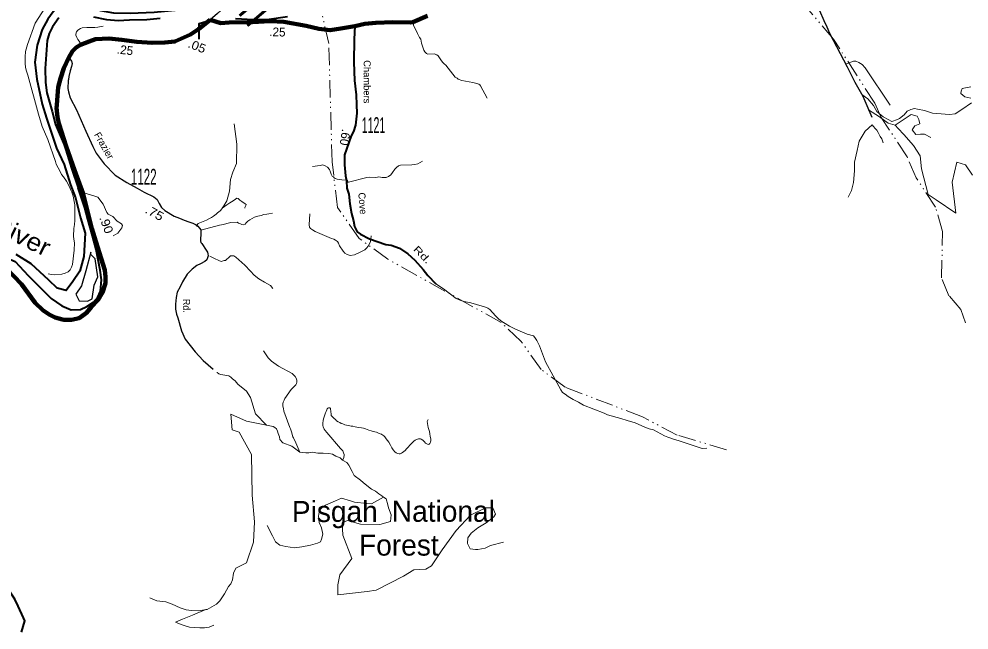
# Model space of a CAD drawing. Extents: x 224414 to 270732, y 178042 to 233939.
# Drawn here: x 253925 to 256638, y 193169 to 194914 of the extents above; entities that cross this region are included whole.
import ezdxf
from ezdxf.enums import TextEntityAlignment as Align

# ---------------------------------------------------------------- set-up
doc = ezdxf.new("R2010")
doc.units = 0
doc.header["$LTSCALE"] = 10
doc.linetypes.add('DASH_DOUBLE_DOT', pattern=[9.2, 5, -1.2, 0.3, -1.2, 0.3, -1.2])
for name, color, linetype, lineweight in [('11', 7, 'Continuous', 40), ('17', 7, 'Continuous', 40), ('19', 7, 'Continuous', 40), ('22', 7, 'Continuous', 25), ('29', 7, 'Continuous', 120), ('32', 7, 'Continuous', 25), ('35', 7, 'Continuous', 13), ('59', 7, 'DASH_DOUBLE_DOT', 13), ('60', 7, 'Continuous', 35), ('8', 7, 'Continuous', 25)]:
    doc.layers.add(name, color=color, linetype=linetype, lineweight=lineweight)
doc.layers.add('21', color=7, linetype='Continuous')

msp = doc.modelspace()

# ---------------------------------------------------------------- linework, layer by layer
at = {"layer": '17'}
msp.add_lwpolyline([(254439.79, 194856.34), (254439.72, 194901.49), (254477.97, 194912.88)], dxfattribs=at)
at = {"layer": '29'}
for points in [[(254067.84, 194804.67), (254078.14, 194822.48), (254088.55, 194832.95), (254101.05, 194840.89), (254125.75, 194850.04), (254143.74, 194857.06), (254181.55, 194858.58), (254218.79, 194854.46), (254261.8, 194849.6), (254305.15, 194846.05), (254342.04, 194847.27), (254370.22, 194850.3), (254414.98, 194870.35), (254438.16, 194885.61), (254471.09, 194911.54)], [(254471.09, 194911.54), (254501.99, 194902.8), (254525.3, 194903.93), (254592.23, 194905.75), (254642.54, 194908.5), (254681.88, 194906.36), (254745.2, 194894.76), (254781.79, 194886.22), (254813.52, 194882.16), (254844.42, 194887.43), (254884.06, 194894.14)], [(254884.06, 194894.14), (254913.33, 194900.85), (254944.43, 194903.9), (254992.61, 194905.43), (255042.38, 194903.98), (255049.78, 194905.74), (255092.07, 194923.39)], [(253888.73, 194202.42), (253932.17, 194156.39), (253932.27, 194156.5), (253971.16, 194103.58), (253993.26, 194082.88), (254011, 194070.48), (254028.73, 194061.19), (254049.12, 194055.89), (254053.91, 194054.76), (254065.45, 194054.48), (254075.03, 194055.05), (254097.56, 194059.98), (254117.82, 194075.33), (254131.05, 194090.82), (254151.04, 194111.94), (254163.42, 194133.07), (254171.86, 194159.38), (254172.71, 194177.69), (254170.17, 194197.13), (254144.61, 194278.44), (254133.04, 194315.99), (254121.75, 194361.75), (254108.34, 194415.03), (254083.94, 194482.1), (254059.55, 194549.67), (254038.89, 194616.3), (254034.92, 194633.69), (254032.79, 194660.24), (254033.09, 194668.17), (254034.01, 194682.2), (254037.36, 194719.6), (254043.72, 194744.17), (254053.18, 194774.07), (254067.84, 194804.67)]]:
    msp.add_lwpolyline(points, dxfattribs=at)
at = {"layer": '32'}
for points in [[(254524.69, 194961.09), (254509.91, 194946.74), (254491.79, 194930.31), (254471.09, 194911.54)], [(256211.61, 194938.88), (256223.35, 194909.96), (256232.38, 194891.88), (256239.61, 194873.81), (256290.34, 194777.62), (256312.77, 194733.71), (256335.35, 194693.94), (256360.93, 194633.79)], [(254067.84, 194804.67), (254075.55, 194794.16), (254077.26, 194786.88), (254075.55, 194778.52), (254071.48, 194766.52), (254067.2, 194750.23), (254066.55, 194741.59), (254065.69, 194738.8), (254064.62, 194716.3), (254066.55, 194706.01), (254071.25, 194688.76), (254089.04, 194654.41), (254115.8, 194594.13), (254136.57, 194550.2), (254145.66, 194530.96), (254168.9, 194501.01), (254200.32, 194467.9), (254233.09, 194447.54), (254262.64, 194431.25), (254282.69, 194419.33), (254310.1, 194406.68), (254319.53, 194398.32), (254325.3, 194386.86), (254332.58, 194375.5), (254342.01, 194367.57), (254368.53, 194351.4), (254383.84, 194345.29), (254396.9, 194339.29), (254410.37, 194335.31), (254421.51, 194330.6), (254431.15, 194325.89), (254436.07, 194322.24), (254440.57, 194316.89), (254444.41, 194311.58), (254444.63, 194309.44), (254444.85, 194304.46), (254443.56, 194280.72), (254444.84, 194276.01), (254446.98, 194272.79), (254460.05, 194253.93), (254463.69, 194248.57), (254464.97, 194243.22), (254465.83, 194237.79), (254462.19, 194226.22), (254456.41, 194221.93), (254443.56, 194214.65), (254433.49, 194209.72), (254420, 194199.64), (254405.22, 194185.29), (254392.4, 194163.51), (254385.54, 194148.94), (254377.41, 194134.37), (254373.77, 194118.75), (254372.06, 194099.77), (254372.49, 194085.2), (254375.06, 194071.48), (254378.48, 194060.55), (254389.55, 194023.33), (254399.84, 193999.55), (254428.25, 193963.54), (254450.97, 193938.91), (254479.38, 193914.28)]]:
    msp.add_lwpolyline(points, dxfattribs=at)
at = {"layer": '32', "lineweight": 40}
msp.add_lwpolyline([(254884.06, 194894.14), (254882.23, 194857), (254881.59, 194791.1), (254883.31, 194738.69), (254887.8, 194697.89), (254889.3, 194668.96), (254890.16, 194645.28), (254886.3, 194611.42), (254880.31, 194592.99), (254874.1, 194580.99), (254855.26, 194526.51), (254854.83, 194514.3), (254854.83, 194497.37), (254857.62, 194466.21), (254860.19, 194452.07), (254861.91, 194431.12), (254867.47, 194413.55), (254870.47, 194386.76), (254874.53, 194358.8), (254880.96, 194337.37), (254883.31, 194321.08), (254891.23, 194305.95), (254900.23, 194299.95), (254926.57, 194286.66), (254972.48, 194269.86), (254988.11, 194267.93), (255011.67, 194259.36), (255035.44, 194243.72), (255055.57, 194225.29), (255079.94, 194198.33), (255092.95, 194181.85), (255115.44, 194157.42)], dxfattribs=at)
at = {"layer": '35'}
msp.add_line((254863.14, 194454.2), (254864.27, 194448.38), dxfattribs=at)
for points in [[(254009.59, 194961.23), (253971.56, 194902.42), (253949.31, 194841.23), (253944.12, 194821.33), (253942.53, 194805.95), (253942.45, 194798.38), (253943.11, 194787.16), (253944.28, 194777), (253945.91, 194767.95), (253950.38, 194753.97), (253981.41, 194642.92), (253991.81, 194607.08), (254007.27, 194570.05), (254029.72, 194507.41), (254031.89, 194499.48), (254043.02, 194478.38), (254046.38, 194469.75), (254052.03, 194463), (254060.8, 194450.78), (254070.7, 194433.17), (254072.7, 194427.39), (254076.11, 194419.91), (254079.91, 194408.19), (254084.12, 194388.61), (254084.62, 194383.03), (254085.03, 194338.47), (254083.34, 194327.72), (254082.36, 194315.42), (254081.33, 194293.89), (254081.98, 194285.48), (254083.58, 194275.09), (254083.11, 194254.06), (254078.03, 194213.25), (254075.33, 194204.92), (254071.73, 194197.41), (254066.05, 194192.06), (254057.16, 194187.97), (254048.05, 194185.72), (254027.33, 194183.8), (254017.89, 194184.45), (254008.59, 194186.12)], [(255051.88, 194910.45), (255052.17, 194897.25), (255063.16, 194873.17), (255069.41, 194861.47), (255072.59, 194856.34), (255074.92, 194845.72), (255081.23, 194825.72), (255084.12, 194820.2), (255089.41, 194815.95), (255092.84, 194814.38), (255110.91, 194814.69), (255118.91, 194812.28), (255122.19, 194809.56), (255132.09, 194794.98), (255135.89, 194790.11), (255139.86, 194786.59), (255144.27, 194782.03), (255171.14, 194748.59), (255176.27, 194744.92), (255179.47, 194742.05), (255189.64, 194738.44), (255221.17, 194733.25), (255229.25, 194731.41), (255238.36, 194727.88), (255241.06, 194726.34), (255243.08, 194723.8), (255262.19, 194688.44)], [(254105.91, 194840.53), (254100.38, 194846.69), (254097.08, 194850.84), (254093.73, 194855.56), (254090.69, 194861.72), (254087.98, 194868.59), (254087.58, 194871.47), (254089.34, 194877.72), (254093.33, 194882.34), (254100.84, 194887.27), (254105.5, 194889.25), (254119.23, 194889.88), (254133.25, 194889.72), (254141.48, 194889.88), (254150.38, 194890.84), (254165.88, 194894.12)], [(254105.91, 194840.53), (254098.36, 194837.08), (254090.94, 194832.27), (254083.25, 194824.94), (254076.86, 194817.64), (254071.08, 194809), (254067.09, 194801.16)], [(256288.58, 194786.38), (256308.91, 194793.8), (256315.52, 194793.8), (256324.17, 194790.2), (256333.39, 194784.05), (256341.62, 194774.84), (256413.2, 194668.53)], [(256643.75, 194688.44), (256626.47, 194692.36), (256614.95, 194701.86), (256615.94, 194708.61), (256618.8, 194716.28), (256643.75, 194720.14)], [(256331.94, 194698.28), (256349.55, 194686.61), (256365.77, 194667.41), (256375.38, 194650.12), (256393.61, 194634.84), (256407.94, 194627.17), (256417.53, 194621.41), (256433.84, 194627.17), (256439.61, 194630.03), (256453.05, 194640.61), (256461.61, 194651.16), (256472.16, 194655.88), (256482.73, 194658.78), (256491.3, 194656.86), (256511.45, 194653.02), (256534.48, 194645.33), (256546.91, 194644.36), (256582.41, 194641.5), (256598.64, 194643.42), (256617.84, 194655.88), (256645.67, 194675.08)], [(256351.45, 194655.33), (256382.83, 194635), (256407.83, 194616.83), (256427.14, 194611.27)], [(256427.14, 194611.27), (256473.3, 194641.16), (256490.56, 194637.02), (256495.3, 194627.47), (256497.59, 194615), (256483.61, 194609.09), (256476.34, 194597.97), (256486.88, 194584.36), (256500.17, 194585.56), (256510.95, 194585.56), (256529.38, 194575.97)], [(254505.8, 194374.36), (254509.83, 194380.91), (254518.36, 194394.94), (254526.12, 194422.92), (254529.08, 194455.81), (254535.83, 194477.08), (254546.45, 194501.25), (254547.41, 194556.36), (254539.56, 194614.77)], [(256362.25, 194611.95), (256341.62, 194594.38), (256324.97, 194565.16), (256319.44, 194538.78), (256311.06, 194505.5), (256311.06, 194480.42), (256308.31, 194447.09), (256302.75, 194424.84), (256293.06, 194405.39)], [(256362.25, 194611.95), (256365.61, 194607.62), (256370.8, 194601.97), (256375.05, 194596.59), (256378.97, 194589.73), (256384.8, 194578.52), (256388.97, 194571.81), (256393.36, 194560.59)], [(256427.14, 194611.27), (256436.11, 194601.72), (256452.27, 194584.36), (256479.84, 194553.16), (256498.97, 194523.25), (256502.58, 194486.14), (256521.78, 194413.06), (256544.48, 194397.5), (256600.81, 194359.34), (256590.19, 194448.61), (256603.14, 194505.25), (256628.34, 194498.11), (256648.62, 194468.12)], [(254864.27, 194448.38), (254866.28, 194448.61), (254918.77, 194461.56), (254925.08, 194462.12), (254943.16, 194461.67), (254948.67, 194462.75), (254952.91, 194463.16), (254962.7, 194461.81), (254968.77, 194461.42), (254974.12, 194461.72), (254980.53, 194464.28), (254986.84, 194469.34), (254992.11, 194475.55), (254998.98, 194485.66), (255003.31, 194490.22), (255009.09, 194494.7), (255014.44, 194496.83), (255046.91, 194498.05), (255055.47, 194498.84), (255064.58, 194500.84), (255077.53, 194507.8)], [(254863.14, 194454.2), (254847.48, 194455.27), (254834.03, 194457), (254828.36, 194458.28), (254825.31, 194460.45), (254823.16, 194463.09), (254820.11, 194465.27), (254816.61, 194470.92), (254814.92, 194476.55), (254812.28, 194484.77), (254806.2, 194491.33), (254799.7, 194495.16), (254793.25, 194497.33), (254785.78, 194496.05), (254763.17, 194493.08)], [(254104.92, 194419.72), (254144.53, 194407.27), (254150.61, 194404.94), (254165.97, 194385), (254176.12, 194361.33), (254180.3, 194357.17), (254193.5, 194349.66), (254205.91, 194337.25), (254217.58, 194328.92), (254220.92, 194324.05), (254219.09, 194317.97), (254207.41, 194302.92), (254194.2, 194295.09)], [(254505.8, 194374.36), (254519.08, 194383.03), (254527.56, 194389.33), (254537.16, 194395.23), (254543.56, 194399.48), (254547.8, 194402.14), (254550.98, 194401.64), (254555.72, 194396.86), (254561.64, 194392.53), (254571.19, 194386.69), (254573.8, 194384.61), (254573.31, 194381.41), (254570.59, 194375.56), (254570.11, 194373.64)], [(254430.94, 194322.69), (254436.84, 194329.95), (254461.02, 194339.8), (254469.3, 194344.53), (254475.41, 194346.92), (254480.62, 194350.67), (254488.12, 194357.23), (254492.36, 194361.03), (254499.41, 194366.2), (254505.09, 194373.23), (254505.8, 194374.36)], [(254444.69, 194310.94), (254498.2, 194325.47), (254509.33, 194327.41), (254518.77, 194330.3), (254530.61, 194332.94), (254547.89, 194333.89), (254552.2, 194331.42), (254557.98, 194329.02), (254561.73, 194326.84), (254566.77, 194326.3), (254570.75, 194328.22), (254574.28, 194332.45), (254578.77, 194336.7), (254584.19, 194340.92), (254597.56, 194348.12), (254606.92, 194351.17), (254616.92, 194353), (254624.91, 194355.66), (254632.77, 194356.78), (254638.36, 194358.12), (254648.83, 194359.34)], [(254930.7, 194294.44), (254930.11, 194285.64), (254928.83, 194278.59), (254926.59, 194272.39), (254922.53, 194265.48), (254917.95, 194259.89), (254913.08, 194254.77), (254901.3, 194248.94), (254883.41, 194240.86), (254870.77, 194238.86), (254862.28, 194241.81), (254855.94, 194245.5), (254851.16, 194251.5), (254840.84, 194265.98), (254837.73, 194274.31), (254834.69, 194278.44), (254829.31, 194282.86), (254824.44, 194284.94), (254817.53, 194287.48), (254771.16, 194307.25), (254763.62, 194311.81), (254758.2, 194316.12), (254755, 194319.64), (254754.12, 194326.55), (254755.73, 194357.73)], [(254469.95, 194236.44), (254483.41, 194230.28), (254496.44, 194224.12), (254502.53, 194221.58), (254511.16, 194224.12), (254514.61, 194224.12), (254518.11, 194227.67), (254524.2, 194232.86), (254529.42, 194238.06), (254535.48, 194238.06), (254538.94, 194238.06), (254544.98, 194233.73), (254552.77, 194226.78), (254570.19, 194211.17), (254586.59, 194193.8), (254597, 194182.53), (254610.05, 194172.12), (254626.53, 194162.62), (254643.88, 194153.02), (254649.97, 194144.38)], [(255115.44, 194157.42), (255137.22, 194143.91), (255174.19, 194115.66), (255187.09, 194110.05), (255196.75, 194106.94), (255215.41, 194103.33), (255247.86, 194094.28), (255257.31, 194091.33), (255263.86, 194088.45), (255269.64, 194084.53), (255286.17, 194066.3), (255296.02, 194056.86), (255304.53, 194050.3), (255314.05, 194044.14), (255326.5, 194036.47), (255343.55, 194028.45), (255376.19, 194014.38), (255394.66, 194008.78), (255398.58, 194004.86), (255404.58, 193995.8), (255411.48, 193980.14), (255428.97, 193934.69), (255472.59, 193855.11), (255477.88, 193847.59), (255485, 193842.06), (255493.78, 193836.06), (255507.7, 193827.58), (255523.45, 193819.41), (255537.78, 193810.61), (255596.09, 193788.2), (255605.84, 193783.81), (255643.62, 193773.27), (255662.42, 193767.17), (255685.45, 193760.38), (255712.27, 193748.3), (255724.66, 193743.67), (255737.22, 193740.22), (255768.34, 193723.25), (255777.95, 193719.34), (255797.3, 193712.86), (255808.12, 193710.14), (255864.75, 193690.78), (255876.03, 193687.58), (255889.86, 193688.14)], [(254727.72, 193676.61), (254715.97, 193703.27), (254708.92, 193717.44), (254707.58, 193720.8), (254703.8, 193734.77), (254700.94, 193743.34), (254698.92, 193747.58), (254681.64, 193794.06), (254680.45, 193801.48), (254678.38, 193808.48), (254678.53, 193814.69), (254679.31, 193819.5), (254682.12, 193825.27), (254684.84, 193830.3), (254703.02, 193855.52), (254715.56, 193869.5), (254717.33, 193872.94), (254718.27, 193876.7), (254719.09, 193881.5), (254717.48, 193886.77), (254714.36, 193892.78), (254705.06, 193901.09), (254665.98, 193922.12), (254646.62, 193936.45), (254636.44, 193946.3), (254630.92, 193955.33), (254623.58, 193966.39)], [(254489.84, 193904.84), (254490.83, 193904.05), (254495.89, 193900.62), (254502.14, 193898.61), (254524.2, 193894.75), (254530.11, 193891.02), (254534.94, 193886.62), (254542.61, 193881.02), (254550.11, 193871.52), (254575.31, 193851.27)], [(254575.31, 193851.27), (254586.12, 193832.56), (254600.83, 193786.47), (254632.05, 193753.97)], [(254849.5, 193653.89), (254852.52, 193660.84), (254853.36, 193663.03), (254854.09, 193666.09), (254854.08, 193670.34), (254852.16, 193674.84), (254849.91, 193680.31), (254843.83, 193687.58), (254804.02, 193733.02), (254800.11, 193738.28), (254796.7, 193742.91), (254793.72, 193749.31), (254792.55, 193752.56), (254792.66, 193759.27), (254793.88, 193767.33), (254794.62, 193772.22), (254797.42, 193780.28), (254799, 193783.69), (254800.97, 193788.95), (254802.55, 193793.34), (254804.52, 193798.11), (254805.48, 193800.44), (254807.08, 193802.38), (254808.81, 193803.09), (254808.91, 193803.12), (254812.56, 193803.12), (254814.64, 193801.77), (254815.14, 193798.36), (254815.75, 193794.58), (254815.75, 193790.78), (254816.47, 193786.88), (254817.08, 193782), (254820.27, 193777.84), (254822.22, 193775.64), (254825.27, 193773.2), (254828.81, 193770.02), (254832.47, 193766.61), (254837.12, 193763.56), (254841.28, 193761.09), (254845.8, 193759.02), (254849.69, 193757.33), (254856.03, 193755), (254860.44, 193753.66), (254866.42, 193752.69), (254873.75, 193751.09), (254878.88, 193750.84), (254885.48, 193749.27), (254890.36, 193748.41), (254895.48, 193747.42), (254903.55, 193746.56), (254908.81, 193745.34), (254915.28, 193743.05), (254924.2, 193739.86), (254930.8, 193738.03), (254937.02, 193736.2), (254946.19, 193734.23), (254950.45, 193731.67), (254956.81, 193729.48), (254960.41, 193728.42), (254960.58, 193728.38), (254961.94, 193727.64), (254967.31, 193723.61), (254970.48, 193720.2), (254973.78, 193715.19), (254977.69, 193709.81), (254981.23, 193705.05), (254986.5, 193696.86), (254990.27, 193689.3), (254993.56, 193683.8), (254998.33, 193677.7), (255002.72, 193674.52), (255006.02, 193672.69), (255010.62, 193671.91), (255011.03, 193671.83), (255013.72, 193672.33), (255017.27, 193673.55), (255020.8, 193675.98), (255024.09, 193678.78), (255027.75, 193681.72), (255031.8, 193686.36), (255037.3, 193692.09), (255040.47, 193695.77), (255045.72, 193701.02), (255050.48, 193705.78), (255053.53, 193708.83), (255055.81, 193710.34), (255056.83, 193711.03), (255060.12, 193712.86), (255063.8, 193714.22), (255066.34, 193714.58), (255071.72, 193715.3), (255074.05, 193713.84), (255078.81, 193710.67), (255083.81, 193706.28), (255086.03, 193702.98), (255089.94, 193700.66), (255093.34, 193698.83), (255093.77, 193698.92), (255096.53, 193699.55), (255098.61, 193701.98)], [(254632.05, 193753.97), (254575.31, 193765.5), (254530.2, 193785.48), (254534.36, 193740.53), (254553.72, 193733.67), (254588.92, 193670.06), (254591.17, 193554.14), (254598.03, 193478.08), (254594.61, 193420.06), (254575.31, 193361.03), (254544.59, 193345.12), (254537.81, 193331.42), (254535.08, 193312.22), (254529.81, 193300.31), (254523.72, 193293.02), (254512.28, 193272.14), (254499.16, 193252.16), (254489.41, 193242.78), (254469.8, 193230.88), (254462.69, 193227.28), (254459.02, 193226.88)], [(255098.61, 193701.98), (255100.31, 193705.05), (255101.28, 193709.94), (255101.05, 193714.58), (255099.45, 193721.78), (255098.47, 193729.23), (255097.25, 193735.83), (255096.03, 193741.58), (255093.34, 193747.67), (255092.48, 193753.42), (255090.75, 193764.75), (255093.67, 193770.22)], [(254632.05, 193753.97), (254651, 193750.53), (254656.12, 193747.42), (254660.36, 193743.09), (254663.31, 193737.02), (254665.33, 193729.89), (254668.92, 193720.86), (254670.61, 193713.25), (254678.83, 193703.89), (254704.92, 193693.73), (254727.72, 193676.61)], [(254727.72, 193676.61), (254744.03, 193675.09), (254752.69, 193675.09), (254762.67, 193676.56), (254778.92, 193674.39), (254794.05, 193674.16), (254809.95, 193673.02), (254820.98, 193670.95), (254829.89, 193665.09), (254842.61, 193660.86), (254848.77, 193654.31), (254849.5, 193653.89)], [(254849.5, 193653.89), (254861.16, 193647.41), (254867.31, 193639.67), (254876.52, 193621.17), (254882.77, 193610), (254900.52, 193596.8), (254908.59, 193590), (254918.83, 193581.92), (254932.28, 193570.64), (254943.25, 193565.81), (254952.66, 193557.98), (254961.86, 193552.3), (254966.2, 193548.64)], [(254966.2, 193548.64), (254932.12, 193529.34), (254918.34, 193530.22), (254883.88, 193533.66), (254871.8, 193537.91), (254846.75, 193545.73), (254829.56, 193537.91), (254801.08, 193525.83), (254789.8, 193518.06), (254783.8, 193511.16), (254780.36, 193493.98), (254782.92, 193475.81), (254788.98, 193460.3), (254793.31, 193442.22), (254788.98, 193428.39), (254786.38, 193420.62), (254777.8, 193416.38), (254757.95, 193411.19), (254732.94, 193405.98), (254712.22, 193403.42), (254687.23, 193406.86), (254669.95, 193411.19), (254657.91, 193420.62), (254649.23, 193437.89), (254633.72, 193467.2)], [(254966.2, 193548.64), (254973.73, 193543.42), (254978.66, 193526.28), (254980.53, 193517.41), (254988.45, 193497.91), (254986.03, 193479.11), (254955.86, 193470.16), (254900.44, 193470.92), (254863.8, 193481.52), (254848.36, 193475.03), (254849.94, 193440), (254876.05, 193373.19), (254841.81, 193326.7), (254836.11, 193297.42), (254836.2, 193269.09)], [(254836.2, 193269.09), (254919.23, 193278.94), (254945.7, 193282.09), (255023.62, 193322.62), (255053.3, 193340.55), (255087.58, 193342.86), (255103.14, 193352.2), (255133.56, 193397.42), (255173.31, 193452.72), (255214.52, 193497.08), (255257.47, 193518.16), (255278.44, 193517.41), (255286.27, 193499.5), (255281.55, 193491.66), (255259.78, 193474.53), (255235.66, 193460.55), (255216.92, 193445.67), (255206.75, 193432.47), (255205.95, 193416.06), (255213.78, 193400.47), (255229.41, 193398.94), (255235.66, 193398.94), (255256.69, 193402.05), (255272.19, 193409.81), (255308.81, 193419.19)], [(254459.02, 193226.88), (254454.67, 193226.41), (254437.09, 193223.58), (254417.48, 193224.39), (254402.78, 193226.06), (254385.64, 193232.16), (254362.36, 193242.78), (254344.38, 193249.34), (254318.67, 193252.16), (254299.27, 193260.86)], [(254459.02, 193226.88), (254420.77, 193211.28), (254391.81, 193199.91), (254371.81, 193191.34), (254388.53, 193184), (254396.69, 193181.5), (254412.61, 193177.03), (254425.23, 193175.42), (254441.56, 193174.55), (254455.47, 193174.55), (254468.52, 193177.03), (254481.66, 193182.33)]]:
    msp.add_lwpolyline(points, dxfattribs=at)
at = {"layer": '59'}
for points in [[(256628.73, 194045.91), (256614.98, 194084.19), (256580.97, 194123.88), (256560.12, 194175.31), (256562.83, 194307.27), (256542.73, 194376.67), (256487.59, 194460.8), (256461.97, 194520.31), (256387.66, 194632.81), (256368.97, 194674.19), (256251.62, 194856.56), (256088.94, 195047.86), (255993.55, 195206.78), (255933, 195283.02), (255923.89, 195309.19), (255861.41, 195400.45), (255833.52, 195465.02), (255748.34, 195625.75), (255706.7, 195665.58), (255601.88, 195649.69), (255466.59, 195571.39), (255248.45, 195518.73), (255225.61, 195520.19)], [(255945.88, 193683.53), (255805.22, 193725.34), (255705.56, 193777.34), (255485.3, 193862.77), (255416.11, 193913.17), (255358.38, 193994.34), (255301.98, 194047.47), (254978.67, 194227.97), (254897.19, 194287.61), (254834.64, 194375.86), (254819.44, 194506.19), (254809.97, 194844.44), (254791.17, 194926.93)]]:
    msp.add_lwpolyline(points, dxfattribs=at)
at = {"layer": '60', "lineweight": 40}
for points in [[(254381.09, 194939.22), (254311.48, 194933.02), (254242.62, 194930.39), (254195.73, 194931.33), (254159.05, 194937.27), (254106.67, 194953.92), (254089.87, 194959.05), (254063.11, 194960.79), (254044.48, 194954.76), (254023.18, 194934.79), (254007.65, 194913.49), (253991.76, 194884.21), (253977.17, 194839.7), (253970.39, 194791.02), (253976.52, 194742.49), (253991.2, 194671.39), (254004.3, 194631.52)], [(254039.33, 194917.26), (254020.73, 194892.43), (254011.64, 194873.01), (254005.74, 194853.12), (253999.73, 194772.83), (254000.93, 194732.8), (254004.84, 194703.52), (254019.77, 194650.02), (254029.84, 194613.41), (254054.83, 194552.9), (254075.63, 194488.08), (254093.91, 194432.1)], [(254328.03, 194915.48), (254290.46, 194912.23), (254240.43, 194911.23), (254208.19, 194909.08), (254175.84, 194911.73), (254138.98, 194919.27)], [(254691.66, 194920.2), (254633.39, 194911.77), (254593.79, 194912.16), (254543.74, 194914.76)], [(254004.3, 194631.52), (254032.59, 194545.75), (254053.95, 194498.91), (254072.28, 194440.54), (254086.84, 194403.44), (254100.89, 194345.95), (254114.01, 194302.08), (254110.65, 194236.24), (254098.64, 194193.54), (254078.64, 194164.18), (254059.96, 194138.82), (254034.62, 194145.49), (254010.61, 194168.18), (253959.93, 194214.89), (253917.24, 194241.58)], [(254017.28, 194116.13), (254047.96, 194094.78), (254074.73, 194083.64), (254100.85, 194084.72), (254118.91, 194092.76), (254137.77, 194105.58), (254150.56, 194119.73), (254157.89, 194136.38), (254160.94, 194168.73), (254157.3, 194196.8), (254145.69, 194255.84), (254135.08, 194295.26), (254121.62, 194342.34), (254113.06, 194374.51), (254093.91, 194432.1)], [(253479.7, 193985.38), (253540.74, 193986.25), (253568.84, 193991.87), (253631.42, 193995.42), (253652.08, 194002.51), (253664.47, 194009.6), (253681, 194021.41), (253692.81, 194042.68), (253691.63, 194074.58), (253698.61, 194124.78), (253684.55, 194164.37), (253670.38, 194229.35), (253660.75, 194274.32), (253664.34, 194285.65), (253691.56, 194291.14), (253703.12, 194298.91), (253729.41, 194298.7), (253771.41, 194284.14), (253795.45, 194276.06), (253823.83, 194264.69), (253850.02, 194248.96), (253914.58, 194221.56), (253951.92, 194181.53), (254017.28, 194116.13)], [(253932.61, 193162.33), (253942.18, 193194.49), (253937.88, 193203.87), (253922.63, 193236.58), (253913.14, 193257.17), (253859.54, 193337.45), (253824.7, 193380.16), (253797.88, 193409.1), (253756.76, 193438.72), (253737.25, 193448.31), (253669.01, 193471.28), (253615.63, 193492.76), (253558.04, 193513.98)]]:
    msp.add_lwpolyline(points, dxfattribs=at)
at = {"layer": '60', "lineweight": 25}
msp.add_lwpolyline([(254130.66, 194248.25), (254115.98, 194194.87), (254103.98, 194152.16), (254087.97, 194128.14), (254097.31, 194109.46), (254121.32, 194108.12), (254134.66, 194114.8), (254139.99, 194153.5), (254150.66, 194177.52), (254142.66, 194229.57), (254130.66, 194241.58)], close=True, dxfattribs=at)

# ---------------------------------------------------------------- texts
at = {"layer": '11'}
for s, rotation, p in [('Chambers', 269.943, (254909.63, 194735.12)), ('Frazier', 299.665, (254159.55, 194547.75)), ('Cove', 274.947, (254896.7, 194386.66))]:
    msp.add_text(s, height=20, rotation=rotation, dxfattribs=at).set_placement(p, align=Align.CENTER)
for rotation, width, p in [(314.545, 1.4, (255069.97, 194234.08)), (271.4, 0.95, (254393.8, 194094.75))]:
    msp.add_text('Rd.', height=20, rotation=rotation, dxfattribs=dict(at, width=width)).set_placement(p, align=Align.CENTER)
at = {"layer": '17'}
for s, rotation, p in [('.25', 358.157, (254662.91, 194864.84)), ('.25', 353.551, (254226.84, 194813.3)), ('.60', 261.282, (254844.55, 194578.2))]:
    msp.add_text(s, height=25, rotation=rotation, dxfattribs=at).set_placement(p, align=Align.CENTER)
for s, rotation, width, p in [('.05', 338.534, 1.1, (254429.26, 194825.12)), ('.75', 331.11, 1.15, (254306.41, 194349.1)), ('.90', 290.557, 1.1, (254163.2, 194322.58))]:
    msp.add_text(s, height=25, rotation=rotation, dxfattribs=dict(at, width=width)).set_placement(p, align=Align.CENTER)
at = {"layer": '19'}
for s, p in [('Pisgah', (254827.28, 193477.17)), ('National', (255137.22, 193477.93)), ('Forest', (255010.07, 193381.28))]:
    msp.add_text(s, height=60, dxfattribs=at).set_placement(p, align=Align.CENTER)
at = {"layer": '21', "width": 1.1}
msp.add_text('River', height=51, rotation=334.109, dxfattribs=at).set_placement((253921.22, 194272.45), align=Align.CENTER)
at = {"layer": '22', "width": 1.5}
msp.add_text('F', height=75, rotation=220.52, dxfattribs=at).set_placement((254561.81, 194974.9), align=Align.CENTER)
at = {"layer": '8'}
for s, width, p in [('1121', 0.5, (254937.75, 194588.9)), ('1122', 0.55, (254281.51, 194441.34))]:
    msp.add_text(s, height=45, dxfattribs=dict(at, width=width)).set_placement(p, align=Align.CENTER)

doc.saveas('drawing.dxf')
